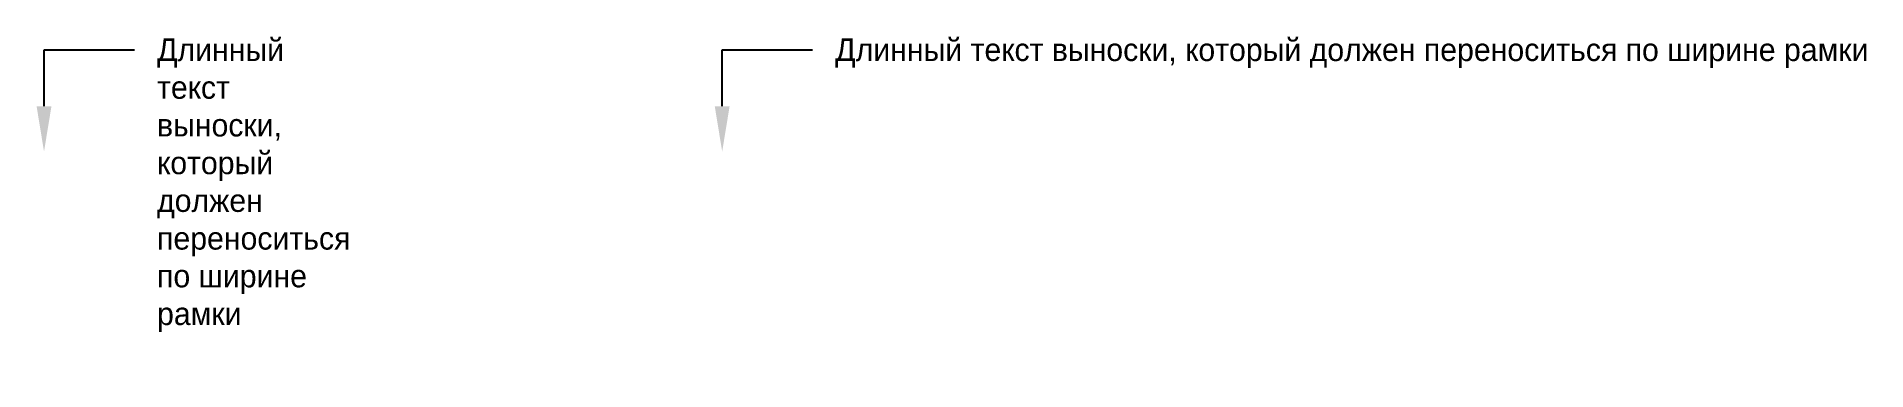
# Model space of a CAD drawing. Header units: metres. Extents: x -11 to 151, y -29 to 0.
import ezdxf
from ezdxf import colors
from ezdxf.entities.mleader import LeaderData, LeaderLine
from ezdxf.math import Vec2, Vec3

# ---------------------------------------------------------------- set-up
doc = ezdxf.new("R2010")
doc.units = ezdxf.units.M

msp = doc.modelspace()

# ---------------------------------------------------------------- leaders
ml = msp.add_multileader_mtext('Standard')
ml.set_content('Длинный текст выноски, который должен переноситься по ширине рамки')
ml.set_leader_properties(linetype='ByLayer')
ml.build(insert=Vec2(0, 0))
ctx = ml.context
ctx.base_point, ctx.char_height = Vec3(-2, -1), 2
notes = []
notes.append((ctx, [(0, (1, 1, 0), (-10, -1), (1, 0), 8, [(0, [(-10, -10)], 0, [])])]))
ctx.mtext.insert, ctx.mtext.width = Vec3(0, 0), 15
ml = msp.add_multileader_mtext('Standard')
ml.set_content('Длинный текст выноски, который должен переноситься по ширине рамки')
ml.set_leader_properties(linetype='ByLayer')
ml.build(insert=Vec2(0, 0))
ctx = ml.context
ctx.base_point, ctx.char_height = Vec3(58, -1), 2
notes.append((ctx, [(0, (1, 1, 0), (50, -1), (1, 0), 8, [(0, [(50, -10)], 0, [])])]))
ctx.mtext.insert = Vec3(60, 0)
for ctx, leaders in notes:
    for number, flags, end, landing, length, lines in leaders:
        leader = LeaderData()
        leader.index, (leader.has_last_leader_line, leader.has_dogleg_vector, leader.attachment_direction) = number, flags
        leader.last_leader_point, leader.dogleg_vector, leader.dogleg_length = Vec3(end), Vec3(landing), length
        for number, points, colour, breaks in lines:
            line = LeaderLine()
            line.index, line.vertices, line.color, line.breaks = number, Vec3.list(points), colors.encode_raw_color(colour), breaks
            leader.lines.append(line)
        ctx.leaders.append(leader)

doc.saveas('drawing.dxf')
